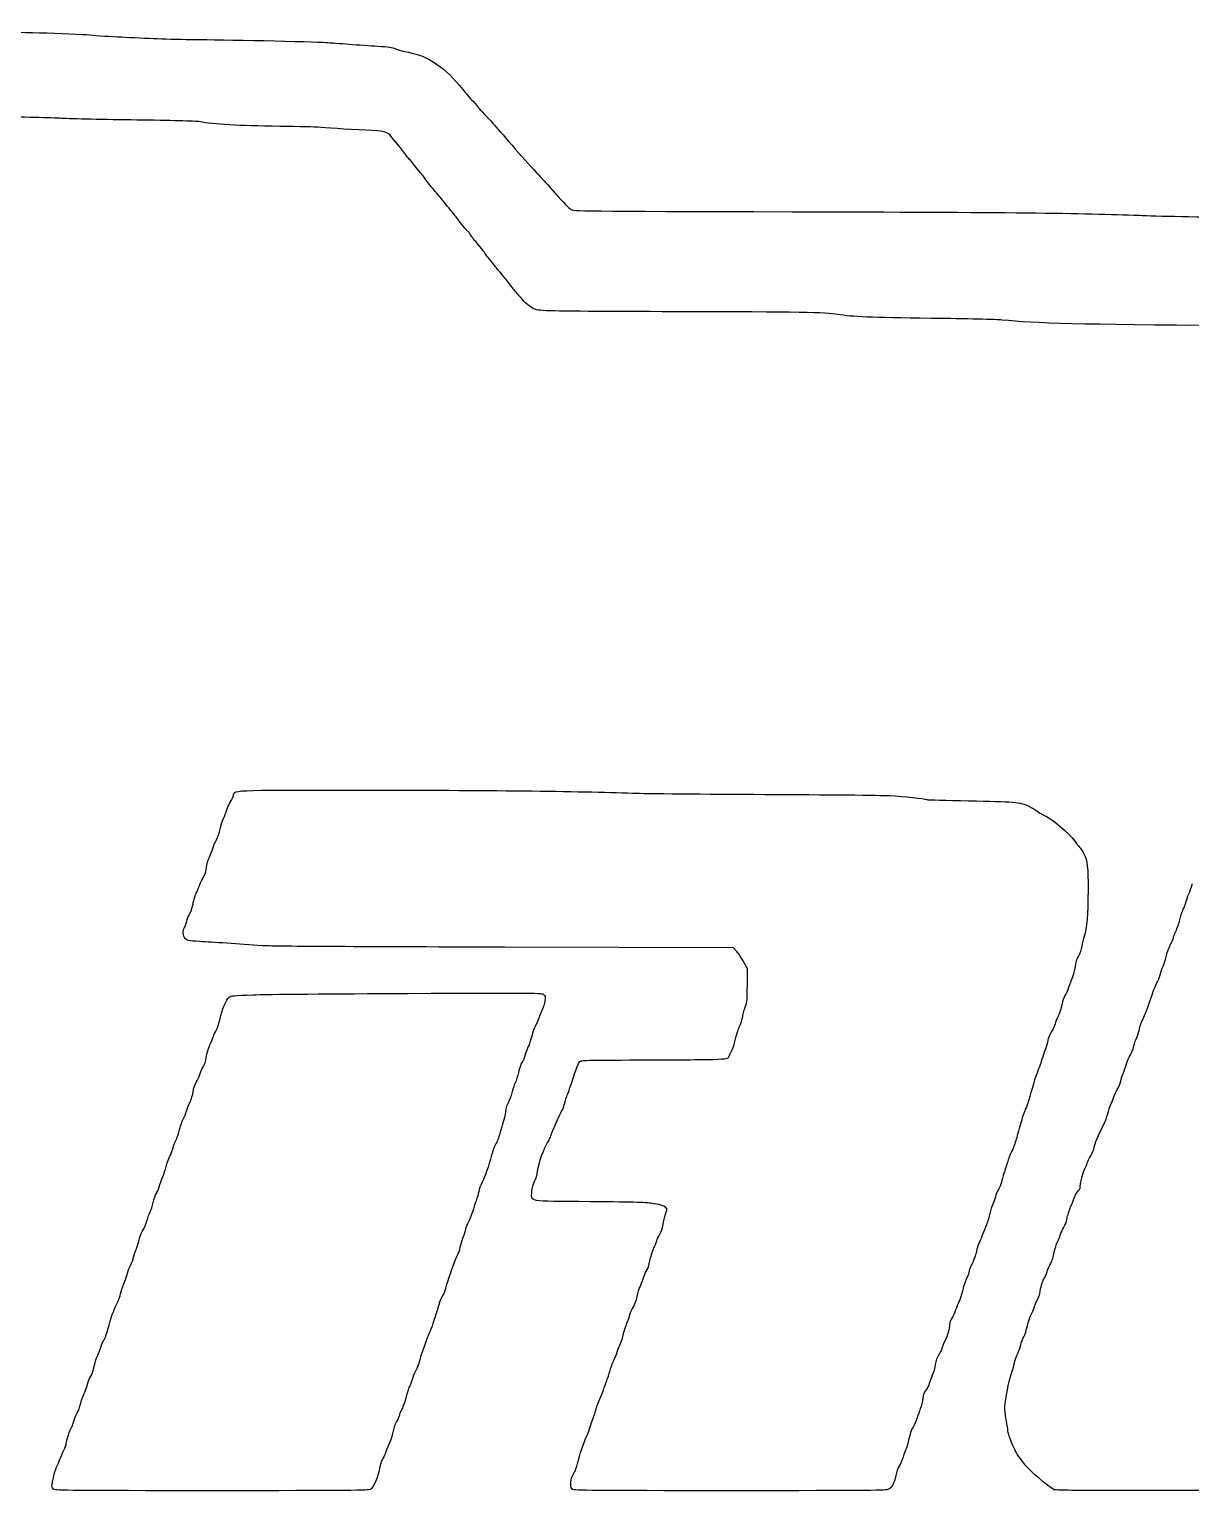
# Model space of a CAD drawing. Extents: x -70 to 70, y -14 to 14.
# Drawn here: x 5.15 to 25.38, y -13.83 to 11.62 of the extents above; entities that cross this region are included whole.
import ezdxf

# ---------------------------------------------------------------- set-up
doc = ezdxf.new("R2010")
doc.units = 0
doc.layers.add('Camada_1', color=7, linetype='CONTINUOUS')

msp = doc.modelspace()

# ---------------------------------------------------------------- linework, layer by layer
at = {"layer": 'Camada_1', "color": 7}
for points in [[(17.471375, -4.443581), (17.413057, -4.377152), (13.422404, -4.367626)], [(17.653243, -5.026683), (17.654219, -4.746204), (17.591956, -4.628107)], [(16.22806, -9.015039), (16.258358, -8.929066), (16.224861, -8.89557)]]:
    msp.add_lwpolyline(points, dxfattribs=at)
for points in [[(5.57475, -13.809273)], [(14.609138, -13.809273)], [(22.990546, -13.814104)]]:
    msp.add_lwpolyline(points, close=True, dxfattribs=at)
for points in [[(3.80741, 11.618904), (4.163537, 11.594056), (4.670153, 11.573631), (5.32762, 11.557615)], [(5.32762, 11.557615), (5.676588, 11.549114), (6.068521, 11.532328), (6.198582, 11.520312)], [(6.198582, 11.520312), (6.328643, 11.508297), (6.57788, 11.492068), (6.752441, 11.484248)], [(6.752441, 11.484248), (6.927002, 11.476428), (7.209327, 11.463399), (7.379829, 11.455296)], [(7.379829, 11.455296), (7.55033, 11.447192), (7.849263, 11.440523), (8.044122, 11.440476)], [(8.044122, 11.440476), (8.423033, 11.440365), (10.096444, 11.402498), (10.317479, 11.389005)], [(10.317479, 11.389005), (10.390552, 11.384547), (10.56991, 11.371037), (10.716055, 11.358988)], [(10.716055, 11.358988), (10.862199, 11.346939), (11.088059, 11.331217), (11.217965, 11.32405)], [(11.217965, 11.32405), (11.410056, 11.313452), (11.467292, 11.305035), (11.524496, 11.278967)], [(11.524496, 11.278967), (11.563183, 11.261338), (11.666148, 11.233484), (11.753308, 11.217068)], [(11.753308, 11.217068), (12.105615, 11.150715), (12.389534, 10.955721), (12.696289, 10.569435)], [(12.696289, 10.569435), (12.744646, 10.508542), (12.825399, 10.41598), (12.87574, 10.363742)], [(12.87574, 10.363742), (12.926081, 10.311504), (12.967269, 10.262996), (12.967269, 10.255946)], [(12.967269, 10.255946), (12.967269, 10.248897), (13.01543, 10.195292), (13.074294, 10.136825)], [(5.711716, 10.065964), (5.541214, 10.07504), (5.013101, 10.089667), (4.538132, 10.098468)], [(7.018159, 10.037174), (6.470117, 10.043933), (5.882218, 10.056888), (5.711716, 10.065964)], [(8.10317, 10.009395), (8.052683, 10.018225), (7.586126, 10.030169), (7.018159, 10.037174)], [(9.512947, 9.927077), (8.76443, 9.936829), (8.394632, 9.958422), (8.10317, 10.009395)], [(10.17724, 9.91196), (10.140703, 9.915994), (9.841772, 9.922794), (9.512947, 9.927077)], [(13.074294, 10.136825), (13.133158, 10.078358), (13.241106, 9.960398), (13.314178, 9.874692)], [(11.004566, 9.861442), (10.682322, 9.876136), (10.278395, 9.9008), (10.17724, 9.91196)], [(11.449928, 9.752153), (11.395742, 9.829835), (11.326816, 9.846749), (11.004566, 9.861442)], [(11.565542, 9.609902), (11.519718, 9.662676), (11.46769, 9.726689), (11.449928, 9.752153)], [(13.314178, 9.874692), (13.508488, 9.646785), (13.968156, 9.130166), (14.07567, 9.018853)], [(11.694193, 9.44667), (11.66926, 9.483673), (11.611368, 9.557127), (11.565542, 9.609902)], [(11.764871, 9.358357), (11.750932, 9.369926), (11.719127, 9.409667), (11.694193, 9.44667)], [(11.86727, 9.233728), (11.824891, 9.290705), (11.778811, 9.346787), (11.764871, 9.358357)], [(11.97754, 9.100645), (11.95927, 9.116864), (11.909647, 9.176752), (11.86727, 9.233728)], [(12.031177, 9.031668), (12.019946, 9.053386), (11.995809, 9.084426), (11.97754, 9.100645)], [(12.218574, 8.795902), (12.114592, 8.913583), (12.050627, 8.994058), (12.031177, 9.031668)], [(14.07567, 9.018853), (14.104772, 8.988723), (14.218849, 8.861934), (14.329174, 8.737099)], [(12.325119, 8.665986), (12.292643, 8.707875), (12.244697, 8.766337), (12.218574, 8.795902)], [(12.47274, 8.485933), (12.424025, 8.543073), (12.357596, 8.624097), (12.325119, 8.665986)], [(14.329174, 8.737099), (14.4395, 8.612265), (14.551869, 8.496842), (14.578883, 8.480604)], [(12.605599, 8.318505), (12.581241, 8.353451), (12.521455, 8.428794), (12.47274, 8.485933)], [(14.578883, 8.480604), (14.627551, 8.451351), (14.662902, 8.450991), (18.429232, 8.441462)], [(18.429232, 8.441462), (22.21429, 8.431885), (23.519352, 8.418179), (24.474296, 8.377975)], [(12.785287, 8.100389), (12.763085, 8.114711), (12.662775, 8.236471), (12.605599, 8.318505)], [(24.474296, 8.377975), (24.750347, 8.366353), (25.564106, 8.349783), (26.282649, 8.341151)], [(12.835884, 8.03396), (12.817573, 8.064357), (12.794804, 8.09425), (12.785287, 8.100389)], [(12.960231, 7.87536), (12.91015, 7.932193), (12.854194, 8.003564), (12.835884, 8.03396)], [(13.068428, 7.73959), (13.058999, 7.757429), (13.01031, 7.818525), (12.960231, 7.87536)], [(13.140826, 7.64131), (13.110435, 7.677525), (13.077855, 7.721751), (13.068428, 7.73959)], [(13.255129, 7.499404), (13.222653, 7.541238), (13.171216, 7.605095), (13.140826, 7.64131)], [(13.41094, 7.309824), (13.357722, 7.37226), (13.287606, 7.457571), (13.255129, 7.499404)], [(13.55358, 7.129875), (13.528347, 7.166411), (13.46416, 7.247388), (13.41094, 7.309824)], [(13.675727, 6.982254), (13.633778, 7.02691), (13.578813, 7.093339), (13.55358, 7.129875)], [(13.778926, 6.864158), (13.764115, 6.884456), (13.717676, 6.937599), (13.675727, 6.982254)], [(13.887207, 6.778241), (13.842462, 6.805198), (13.793735, 6.84386), (13.778926, 6.864158)], [(14.151256, 6.716282), (13.981848, 6.728287), (13.962643, 6.732794), (13.887207, 6.778241)], [(16.377902, 6.699625), (15.253729, 6.701667), (14.251738, 6.709161), (14.151256, 6.716282)], [(19.226384, 6.652259), (19.011527, 6.688691), (18.596059, 6.6956), (16.377902, 6.699625)], [(20.857592, 6.583487), (19.778095, 6.595654), (19.488106, 6.60788), (19.226384, 6.652259)], [(22.090224, 6.555132), (22.004973, 6.564047), (21.450288, 6.576807), (20.857592, 6.583487)], [(26.00217, 6.457181), (23.455956, 6.475681), (22.659208, 6.49563), (22.090224, 6.555132)], [(8.697398, -1.745082), (8.739897, -1.620585), (8.521904, -1.631379), (10.988511, -1.631649)], [(8.636735, -1.865936), (8.658184, -1.834375), (8.685481, -1.779992), (8.697398, -1.745082)], [(10.988511, -1.631649), (13.055393, -1.631872), (14.730105, -1.650685), (15.65396, -1.684048)], [(15.65396, -1.684048), (15.877237, -1.692112), (16.916855, -1.701963), (17.964223, -1.705939)], [(17.964223, -1.705939), (19.011591, -1.709917), (19.985989, -1.719556), (20.129553, -1.727362)], [(20.129553, -1.727362), (20.384474, -1.741225), (20.732164, -1.778477), (20.776396, -1.796667)], [(8.529744, -2.125161), (8.550602, -2.080932), (8.574434, -2.017425), (8.582705, -1.984033)], [(8.582705, -1.984033), (8.590975, -1.95064), (8.615289, -1.897496), (8.636735, -1.865936)], [(20.776396, -1.796667), (20.788574, -1.801677), (21.117399, -1.810921), (21.507117, -1.817213)], [(21.507117, -1.817213), (22.27916, -1.829676), (22.407449, -1.84134), (22.558484, -1.912789)], [(22.558484, -1.912789), (22.605101, -1.934843), (22.666615, -1.971594), (22.695186, -1.994459)], [(22.695186, -1.994459), (22.723755, -2.017324), (22.773331, -2.046923), (22.805352, -2.060236)], [(8.471259, -2.313049), (8.482569, -2.253939), (8.508887, -2.16939), (8.529744, -2.125161)], [(22.805352, -2.060236), (22.942269, -2.117157), (23.270542, -2.390702), (23.354963, -2.518222)], [(8.342063, -2.651356), (8.354094, -2.610009), (8.383459, -2.541157), (8.407317, -2.498352)], [(8.407317, -2.498352), (8.431176, -2.455546), (8.459949, -2.37216), (8.471259, -2.313049)], [(23.354963, -2.518222), (23.376067, -2.550099), (23.411651, -2.596109), (23.434039, -2.620467)], [(8.228582, -3.0136), (8.245374, -2.896914), (8.258079, -2.850433), (8.291272, -2.784215)], [(8.291272, -2.784215), (8.307175, -2.752489), (8.330032, -2.692703), (8.342063, -2.651356)], [(23.434039, -2.620467), (23.456427, -2.644824), (23.491534, -2.698386), (23.512055, -2.739493)], [(23.512055, -2.739493), (23.576124, -2.867845), (23.588201, -2.971232), (23.586092, -3.373332)], [(8.178919, -3.153839), (8.200435, -3.121245), (8.221754, -3.061046), (8.228582, -3.0136)], [(8.059104, -3.417085), (8.078772, -3.376197), (8.105296, -3.313089), (8.118043, -3.276845)], [(8.118043, -3.276845), (8.130789, -3.240603), (8.158183, -3.18525), (8.178919, -3.153839)], [(25.346456, -3.428834), (25.358242, -3.410644), (25.384296, -3.33425), (25.404354, -3.25907)], [(7.999063, -3.616906), (8.012417, -3.547893), (8.039435, -3.457975), (8.059104, -3.417085)], [(23.586092, -3.373332), (23.583921, -3.787728), (23.562286, -4.057445), (23.521566, -4.177864)], [(25.247013, -3.699055), (25.270364, -3.649814), (25.297468, -3.576311), (25.307248, -3.535715)], [(25.307248, -3.535715), (25.317027, -3.49512), (25.33467, -3.447022), (25.346456, -3.428834)], [(7.889046, -3.919528), (7.898027, -3.878933), (7.920993, -3.822468), (7.94008, -3.79405)], [(7.94008, -3.79405), (7.960341, -3.763887), (7.98489, -3.690159), (7.999063, -3.616906)], [(25.182782, -3.893027), (25.194759, -3.835583), (25.223664, -3.748295), (25.247013, -3.699055)], [(7.864847, -4.216651), (7.824347, -4.169567), (7.817846, -4.077466), (7.851392, -4.026034)], [(7.851392, -4.026034), (7.863121, -4.008052), (7.880065, -3.960123), (7.889046, -3.919528)], [(25.116589, -4.091358), (25.141018, -4.039719), (25.170805, -3.950469), (25.182782, -3.893027)], [(8.119492, -4.269168), (7.904809, -4.257369), (7.898807, -4.256133), (7.864847, -4.216651)], [(9.21032, -4.341975), (8.786672, -4.311123), (8.33799, -4.281177), (8.119492, -4.269168)], [(23.521566, -4.177864), (23.506465, -4.222519), (23.486595, -4.302234), (23.477408, -4.355009)], [(25.019258, -4.327917), (25.048348, -4.270152), (25.072155, -4.214419), (25.072161, -4.204068)], [(25.072161, -4.204068), (25.072167, -4.193715), (25.092161, -4.142996), (25.116589, -4.091358)], [(13.422404, -4.367626), (10.775438, -4.361308), (9.357193, -4.352671), (9.21032, -4.341975)], [(17.591956, -4.628107), (17.557711, -4.563154), (17.503449, -4.480117), (17.471375, -4.443581)], [(23.4179, -4.526069), (23.390458, -4.574214), (23.369733, -4.63896), (23.360164, -4.706428)], [(23.477408, -4.355009), (23.468224, -4.407783), (23.441444, -4.48476), (23.4179, -4.526069)], [(24.892304, -4.69983), (24.909433, -4.666255), (24.933104, -4.592469), (24.944907, -4.535864)], [(24.944907, -4.535864), (24.95671, -4.479259), (24.990168, -4.385683), (25.019258, -4.327917)], [(23.360164, -4.706428), (23.351953, -4.764316), (23.331413, -4.84677), (23.314518, -4.889657)], [(24.841328, -4.845891), (24.852236, -4.799132), (24.875176, -4.733405), (24.892304, -4.69983)], [(17.620179, -5.394792), (17.64876, -5.316754), (17.652378, -5.276461), (17.653243, -5.026683)], [(23.248733, -5.067616), (23.229446, -5.122606), (23.199764, -5.187121), (23.182772, -5.210982)], [(23.314518, -4.889657), (23.297623, -4.932545), (23.268019, -5.012626), (23.248733, -5.067616)], [(24.673997, -5.277639), (24.716271, -5.147732), (24.766753, -5.016574), (24.786177, -4.986176)], [(24.786177, -4.986176), (24.805602, -4.955778), (24.83042, -4.89265), (24.841328, -4.845891)], [(8.469491, -5.616319), (8.498109, -5.466409), (8.578547, -5.274697), (8.628418, -5.237545)], [(8.628418, -5.237545), (8.662383, -5.212243), (8.707352, -5.207674), (9.041756, -5.195559)], [(9.041756, -5.195559), (9.248131, -5.188081), (10.464889, -5.177536), (11.745665, -5.172124)], [(11.745665, -5.172124), (14.023063, -5.162503), (14.075034, -5.162907), (14.105546, -5.190438)], [(14.128498, -5.298914), (14.123951, -5.343202), (14.100525, -5.419365), (14.076286, -5.468678)], [(14.105546, -5.190438), (14.132409, -5.214676), (14.135598, -5.229755), (14.128498, -5.298914)], [(23.182772, -5.210982), (23.165783, -5.234842), (23.14214, -5.306102), (23.130233, -5.369337)], [(24.546466, -5.61247), (24.574334, -5.558218), (24.631723, -5.407545), (24.673997, -5.277639)], [(14.076286, -5.468678), (14.052107, -5.51787), (14.024449, -5.584689), (14.014824, -5.617165)], [(17.513042, -5.759542), (17.537372, -5.705593), (17.564211, -5.62117), (17.572684, -5.571937)], [(17.572684, -5.571937), (17.581154, -5.522704), (17.602528, -5.442989), (17.620179, -5.394792)], [(23.065385, -5.567536), (23.041627, -5.613313), (23.017762, -5.674353), (23.012353, -5.703179)], [(23.130233, -5.369337), (23.118326, -5.43257), (23.089144, -5.521761), (23.065385, -5.567536)], [(8.354068, -5.919787), (8.359788, -5.89949), (8.383062, -5.849286), (8.405788, -5.808226)], [(8.405788, -5.808226), (8.428515, -5.767166), (8.457181, -5.680807), (8.469491, -5.616319)], [(13.963096, -5.736121), (13.94427, -5.769068), (13.914696, -5.851529), (13.897376, -5.919367)], [(14.014824, -5.617165), (14.005201, -5.649642), (13.981923, -5.703172), (13.963096, -5.736121)], [(17.448762, -5.962805), (17.459783, -5.904962), (17.488709, -5.813493), (17.513042, -5.759542)], [(22.952426, -5.833348), (22.924874, -5.876114), (22.898537, -5.934647), (22.893901, -5.963422)], [(23.012353, -5.703179), (23.006947, -5.732007), (22.979979, -5.790583), (22.952426, -5.833348)], [(24.435896, -5.937459), (24.451472, -5.906926), (24.471323, -5.843508), (24.480007, -5.796528)], [(24.480007, -5.796528), (24.488692, -5.749546), (24.518598, -5.666721), (24.546466, -5.61247)], [(8.229706, -6.285826), (8.238678, -6.22659), (8.267989, -6.128301), (8.294843, -6.067408)], [(8.294843, -6.067408), (8.321696, -6.006515), (8.348349, -5.940085), (8.354068, -5.919787)], [(13.838646, -6.096097), (13.823664, -6.125461), (13.799918, -6.189009), (13.785876, -6.237313)], [(13.897376, -5.919367), (13.880055, -5.987203), (13.853627, -6.066732), (13.838646, -6.096097)], [(17.388083, -6.152575), (17.410435, -6.106046), (17.437741, -6.020649), (17.448762, -5.962805)], [(22.862802, -6.08217), (22.833158, -6.169037), (22.786145, -6.310639), (22.762331, -6.384793)], [(22.893901, -5.963422), (22.889265, -5.992198), (22.875271, -6.045634), (22.862802, -6.08217)], [(24.319229, -6.250794), (24.342635, -6.217657), (24.372043, -6.14619), (24.384661, -6.091787)], [(24.384661, -6.091787), (24.397264, -6.037438), (24.420321, -5.96799), (24.435896, -5.937459)], [(8.176883, -6.448703), (8.200008, -6.413758), (8.219376, -6.354039), (8.229706, -6.285826)], [(13.785876, -6.237313), (13.771835, -6.285617), (13.744839, -6.348567), (13.725889, -6.377205)], [(14.588642, -6.739082), (14.674466, -6.47915), (14.710105, -6.386096), (14.733917, -6.359785)], [(14.733917, -6.359785), (14.756705, -6.334604), (14.814607, -6.333025), (15.778029, -6.331327)], [(15.778029, -6.331327), (16.339019, -6.33034), (16.914031, -6.325356), (17.05583, -6.320255)], [(17.05583, -6.320255), (17.312582, -6.311021), (17.313717, -6.31083), (17.330544, -6.274077)], [(17.330544, -6.274077), (17.339838, -6.253779), (17.365731, -6.199104), (17.388083, -6.152575)], [(24.253912, -6.400921), (24.266455, -6.351455), (24.295848, -6.283898), (24.319229, -6.250794)], [(8.056742, -6.71751), (8.076882, -6.687075), (8.103938, -6.626558), (8.116867, -6.583026)], [(8.116867, -6.583026), (8.129794, -6.539494), (8.156801, -6.47905), (8.176883, -6.448703)], [(13.667131, -6.547271), (13.653764, -6.612171), (13.627934, -6.695165), (13.60973, -6.731701)], [(13.725889, -6.377205), (13.706938, -6.405842), (13.680496, -6.482371), (13.667131, -6.547271)], [(22.713189, -6.517651), (22.678115, -6.60343), (22.589302, -6.888334), (22.554703, -7.026056)], [(22.762331, -6.384793), (22.751902, -6.417269), (22.729787, -6.477055), (22.713189, -6.517651)], [(24.156337, -6.698378), (24.165148, -6.657289), (24.185576, -6.59379), (24.201733, -6.557266)], [(24.201733, -6.557266), (24.217889, -6.520743), (24.24137, -6.450387), (24.253912, -6.400921)], [(7.99924, -6.89247), (8.012269, -6.817831), (8.033894, -6.752037), (8.056742, -6.71751)], [(13.60973, -6.731701), (13.591526, -6.768237), (13.565969, -6.846086), (13.552937, -6.904698)], [(14.509761, -6.967894), (14.529019, -6.915119), (14.564515, -6.812154), (14.588642, -6.739082)], [(24.028012, -6.989672), (24.040107, -6.948874), (24.070322, -6.883451), (24.095159, -6.844289)], [(24.095159, -6.844289), (24.119995, -6.805125), (24.147525, -6.739465), (24.156337, -6.698378)], [(7.881604, -7.233611), (7.887139, -7.205194), (7.911172, -7.143727), (7.935011, -7.097019)], [(7.935011, -7.097019), (7.959196, -7.049633), (7.987587, -6.959217), (7.99924, -6.89247)], [(13.49136, -7.068506), (13.464679, -7.108824), (13.449662, -7.158057), (13.440562, -7.235037)], [(13.552937, -6.904698), (13.539903, -6.96331), (13.512195, -7.037023), (13.49136, -7.068506)], [(14.45758, -7.130141), (14.467021, -7.09368), (14.490503, -7.020668), (14.509761, -6.967894)], [(22.554703, -7.026056), (22.541566, -7.078343), (22.516791, -7.148094), (22.499646, -7.181058)], [(23.928879, -7.269417), (23.941549, -7.214787), (23.964089, -7.146185), (23.97897, -7.116969)], [(23.97897, -7.116969), (23.99385, -7.087753), (24.015919, -7.030468), (24.028012, -6.989672)], [(7.771381, -7.521874), (7.781199, -7.473381), (7.807752, -7.400308), (7.830387, -7.359491)], [(7.830387, -7.359491), (7.853021, -7.318675), (7.876068, -7.262028), (7.881604, -7.233611)], [(13.440562, -7.235037), (13.433459, -7.295146), (13.416624, -7.374219), (13.403152, -7.410756)], [(14.230291, -7.654329), (14.244875, -7.591906), (14.38076, -7.280209), (14.413326, -7.234473)], [(14.413326, -7.234473), (14.428223, -7.213552), (14.448136, -7.166603), (14.45758, -7.130141)], [(22.499646, -7.181058), (22.482502, -7.214022), (22.446916, -7.317386), (22.420569, -7.410756)], [(23.862148, -7.452489), (23.886181, -7.40643), (23.91621, -7.324047), (23.928879, -7.269417)], [(7.704673, -7.720759), (7.731544, -7.659865), (7.761562, -7.570367), (7.771381, -7.521874)], [(13.343178, -7.608628), (13.323665, -7.680922), (13.291225, -7.764964), (13.271091, -7.795389)], [(13.403152, -7.410756), (13.389682, -7.447292), (13.362694, -7.536335), (13.343178, -7.608628)], [(22.420569, -7.410756), (22.39422, -7.504126), (22.3562, -7.638283), (22.33608, -7.708881)], [(23.692436, -7.854978), (23.700999, -7.790702), (23.76552, -7.637683), (23.862148, -7.452489)], [(7.594118, -8.008619), (7.61662, -7.968024), (7.639707, -7.911559), (7.645424, -7.883141)], [(7.645424, -7.883141), (7.65114, -7.854725), (7.677802, -7.781652), (7.704673, -7.720759)], [(13.271091, -7.795389), (13.250957, -7.825813), (13.21845, -7.912807), (13.198853, -7.988711)], [(14.000086, -8.271182), (14.022111, -8.116794), (14.105353, -7.878055), (14.175411, -7.76835)], [(14.175411, -7.76835), (14.199903, -7.729996), (14.224599, -7.678687), (14.230291, -7.654329)], [(22.33608, -7.708881), (22.315959, -7.779481), (22.282684, -7.869161), (22.262135, -7.908169)], [(23.633009, -8.00099), (23.662604, -7.955052), (23.687133, -7.894787), (23.692436, -7.854978)], [(7.529747, -8.189072), (7.54265, -8.130418), (7.571618, -8.049215), (7.594118, -8.008619)], [(13.198853, -7.988711), (13.147794, -8.186468), (13.091252, -8.348502), (13.03479, -8.458862)], [(22.187807, -8.097191), (22.167476, -8.162145), (22.137937, -8.255145), (22.122167, -8.30386)], [(22.262135, -7.908169), (22.241586, -7.94718), (22.208139, -8.032238), (22.187807, -8.097191)], [(23.521465, -8.253155), (23.544175, -8.207971), (23.567223, -8.150351), (23.572684, -8.125108)], [(23.572684, -8.125108), (23.578146, -8.099866), (23.60529, -8.044012), (23.633009, -8.00099)], [(7.424253, -8.502571), (7.437593, -8.451088), (7.461509, -8.383484), (7.477398, -8.352339)], [(7.477398, -8.352339), (7.493286, -8.321195), (7.516844, -8.247725), (7.529747, -8.189072)], [(13.946607, -8.448326), (13.968161, -8.405995), (13.992227, -8.326279), (14.000086, -8.271182)], [(22.122167, -8.30386), (22.106397, -8.352575), (22.086093, -8.424161), (22.077048, -8.462939)], [(23.448322, -8.568617), (23.448322, -8.494382), (23.489513, -8.316733), (23.521465, -8.253155)], [(7.304395, -8.812353), (7.31786, -8.751019), (7.34488, -8.677289), (7.364438, -8.648507)], [(7.364438, -8.648507), (7.383995, -8.619724), (7.410913, -8.554054), (7.424253, -8.502571)], [(12.97475, -8.621245), (12.968727, -8.657781), (12.947896, -8.73018), (12.928459, -8.782132)], [(13.03479, -8.458862), (13.00779, -8.511636), (12.980773, -8.584709), (12.97475, -8.621245)], [(14.913689, -8.799368), (13.796716, -8.789584), (13.889186, -8.805169), (13.900687, -8.628626)], [(13.900687, -8.628626), (13.905418, -8.555995), (13.919063, -8.502423), (13.946607, -8.448326)], [(22.02446, -8.588417), (22.004581, -8.618651), (21.981197, -8.675511), (21.972493, -8.714775)], [(22.077048, -8.462939), (22.068002, -8.501719), (22.044337, -8.558184), (22.02446, -8.588417)], [(23.344052, -8.73666), (23.353579, -8.706767), (23.380938, -8.657692), (23.404848, -8.627605)], [(23.404848, -8.627605), (23.42876, -8.597517), (23.448322, -8.570972), (23.448322, -8.568617)], [(7.254023, -8.975534), (7.268262, -8.947117), (7.290929, -8.873686), (7.304395, -8.812353)], [(12.928459, -8.782132), (12.909022, -8.834083), (12.882921, -8.915943), (12.870457, -8.964042)], [(16.029683, -8.8349), (15.888652, -8.811197), (15.746122, -8.806659), (14.913689, -8.799368)], [(16.224861, -8.89557), (16.198919, -8.869627), (16.154905, -8.855945), (16.029683, -8.8349)], [(21.92803, -8.842296), (21.91228, -8.87317), (21.889642, -8.945194), (21.877725, -9.002349)], [(21.972493, -8.714775), (21.963789, -8.754038), (21.943781, -8.811423), (21.92803, -8.842296)], [(23.220535, -9.093376), (23.231165, -9.037591), (23.259408, -8.946736), (23.283296, -8.891479)], [(23.283296, -8.891479), (23.307185, -8.83622), (23.334526, -8.766552), (23.344052, -8.73666)], [(7.129164, -9.288513), (7.149679, -9.258459), (7.180339, -9.18737), (7.197298, -9.130536)], [(7.197298, -9.130536), (7.214258, -9.073702), (7.239783, -9.003951), (7.254023, -8.975534)], [(12.796813, -9.147599), (12.76877, -9.200456), (12.745827, -9.255327), (12.745827, -9.269534)], [(12.870457, -8.964042), (12.857994, -9.012141), (12.824853, -9.094741), (12.796813, -9.147599)], [(16.184779, -9.199221), (16.191921, -9.145206), (16.211397, -9.062323), (16.22806, -9.015039)], [(21.877725, -9.002349), (21.865808, -9.059505), (21.838304, -9.148267), (21.816607, -9.199594)], [(23.170673, -9.233627), (23.187468, -9.212276), (23.209906, -9.149164), (23.220535, -9.093376)], [(7.069616, -9.439088), (7.081853, -9.386325), (7.108649, -9.318567), (7.129164, -9.288513)], [(12.745827, -9.269534), (12.745827, -9.283741), (12.722722, -9.361244), (12.69448, -9.441763)], [(16.074161, -9.482726), (16.079406, -9.457216), (16.103521, -9.405086), (16.127748, -9.366885)], [(16.127748, -9.366885), (16.158031, -9.319133), (16.175853, -9.266741), (16.184779, -9.199221)], [(21.750754, -9.367891), (21.736231, -9.409124), (21.710591, -9.46983), (21.693773, -9.502792)], [(21.816607, -9.199594), (21.794912, -9.250922), (21.765277, -9.326656), (21.750754, -9.367891)], [(23.054162, -9.497231), (23.073845, -9.457931), (23.101242, -9.391279), (23.115043, -9.349113)], [(23.115043, -9.349113), (23.128844, -9.306947), (23.153878, -9.254978), (23.170673, -9.233627)], [(6.959099, -9.782942), (6.959099, -9.767827), (6.97896, -9.70586), (7.003233, -9.64524)], [(7.003233, -9.64524), (7.027508, -9.584618), (7.05738, -9.491849), (7.069616, -9.439088)], [(12.642813, -9.6181), (12.642646, -9.634567), (12.618583, -9.697675), (12.589358, -9.75834)], [(12.69448, -9.441763), (12.666239, -9.522281), (12.642989, -9.601633), (12.642813, -9.6181)], [(15.957054, -9.829011), (15.968546, -9.763648), (15.997451, -9.669432), (16.021285, -9.619641)], [(16.021285, -9.619641), (16.04512, -9.56985), (16.068915, -9.508238), (16.074161, -9.482726)], [(21.640956, -9.669403), (21.628723, -9.728077), (21.595265, -9.823539), (21.566606, -9.881541)], [(21.693773, -9.502792), (21.676958, -9.535753), (21.653191, -9.610728), (21.640956, -9.669403)], [(22.9981, -9.683996), (23.009251, -9.620575), (23.034478, -9.536531), (23.054162, -9.497231)], [(6.850035, -10.071699), (6.855748, -10.041244), (6.882624, -9.97), (6.909761, -9.913375)], [(6.909761, -9.913375), (6.936897, -9.856753), (6.959099, -9.798057), (6.959099, -9.782942)], [(12.589358, -9.75834), (12.536318, -9.868444), (12.418434, -10.206305), (12.398931, -10.30412)], [(15.898545, -10.004693), (15.922288, -9.968814), (15.943866, -9.904026), (15.957054, -9.829011)], [(21.566606, -9.881541), (21.537947, -9.939541), (21.514498, -10.000759), (21.514498, -10.017579)], [(22.87224, -10.023506), (22.881838, -9.987045), (22.909521, -9.921685), (22.933759, -9.87826)], [(22.933759, -9.87826), (22.960296, -9.830718), (22.985892, -9.753436), (22.9981, -9.683996)], [(6.796554, -10.228337), (6.820254, -10.17264), (6.844321, -10.102152), (6.850035, -10.071699)], [(15.784226, -10.279576), (15.800095, -10.248419), (15.823845, -10.186615), (15.837004, -10.142232)], [(15.837004, -10.142232), (15.850163, -10.097848), (15.877855, -10.035957), (15.898545, -10.004693)], [(21.476666, -10.120782), (21.455858, -10.160724), (21.422717, -10.258294), (21.403018, -10.337604)], [(21.514498, -10.017579), (21.514498, -10.034399), (21.497474, -10.08084), (21.476666, -10.120782)], [(22.753934, -10.359367), (22.77205, -10.245967), (22.794447, -10.176631), (22.829047, -10.12684)], [(22.829047, -10.12684), (22.843205, -10.106469), (22.86264, -10.059968), (22.87224, -10.023506)], [(6.672298, -10.577218), (6.700379, -10.520384), (6.730129, -10.44142), (6.738408, -10.401744)], [(6.738408, -10.401744), (6.746686, -10.362066), (6.772852, -10.284035), (6.796554, -10.228337)], [(12.398931, -10.30412), (12.393264, -10.332537), (12.366032, -10.396724), (12.338415, -10.446758)], [(15.733887, -10.448515), (15.745704, -10.386755), (15.768356, -10.310732), (15.784226, -10.279576)], [(21.403018, -10.337604), (21.38332, -10.416914), (21.353583, -10.508502), (21.336936, -10.541132)], [(22.695013, -10.531447), (22.719877, -10.487392), (22.745381, -10.412904), (22.753934, -10.359367)], [(6.517064, -11.021483), (6.573223, -10.81144), (6.613439, -10.696344), (6.672298, -10.577218)], [(12.287892, -10.564854), (12.287724, -10.579773), (12.270684, -10.63848), (12.250031, -10.695314)], [(12.338415, -10.446758), (12.310798, -10.496792), (12.288063, -10.549936), (12.287892, -10.564854)], [(15.609444, -10.761743), (15.619057, -10.725208), (15.646154, -10.665049), (15.669662, -10.62806)], [(15.669662, -10.62806), (15.696081, -10.586487), (15.720605, -10.517926), (15.733887, -10.448515)], [(21.280148, -10.684792), (21.265563, -10.731176), (21.235931, -10.794962), (21.2143, -10.826542)], [(21.336936, -10.541132), (21.320289, -10.573762), (21.294735, -10.638409), (21.280148, -10.684792)], [(22.605563, -10.741794), (22.630647, -10.694283), (22.651171, -10.644999), (22.651171, -10.632271)], [(22.651171, -10.632271), (22.651171, -10.619543), (22.670899, -10.574174), (22.695013, -10.531447)], [(12.178613, -10.917947), (12.159984, -10.983561), (12.128025, -11.066598), (12.107591, -11.102473)], [(12.250031, -10.695314), (12.229379, -10.752148), (12.197241, -10.852332), (12.178613, -10.917947)], [(15.490586, -11.124061), (15.506934, -11.05523), (15.536433, -10.960497), (15.556139, -10.913543)], [(15.556139, -10.913543), (15.575844, -10.86659), (15.599831, -10.79828), (15.609444, -10.761743)], [(21.174796, -10.937257), (21.174572, -11.011118), (21.142573, -11.120707), (21.088164, -11.23413)], [(21.2143, -10.826542), (21.189733, -10.862407), (21.174905, -10.903966), (21.174796, -10.937257)], [(22.53118, -10.959381), (22.547007, -10.887216), (22.580478, -10.789303), (22.605563, -10.741794)], [(6.446709, -11.21339), (6.463489, -11.189805), (6.495148, -11.103447), (6.517064, -11.021483)], [(12.107591, -11.102473), (12.087157, -11.138348), (12.06265, -11.200147), (12.053131, -11.239804)], [(15.43312, -11.297026), (15.44838, -11.270726), (15.47424, -11.192891), (15.490586, -11.124061)], [(22.41461, -11.293179), (22.424752, -11.248524), (22.448653, -11.184672), (22.467727, -11.151287)], [(22.467727, -11.151287), (22.486801, -11.117902), (22.515354, -11.031544), (22.53118, -10.959381)], [(6.339659, -11.469212), (6.35722, -11.434789), (6.381626, -11.372795), (6.393895, -11.331448)], [(6.393895, -11.331448), (6.406162, -11.290101), (6.429929, -11.236976), (6.446709, -11.21339)], [(12.007018, -11.36837), (11.991176, -11.399425), (11.964631, -11.483229), (11.948029, -11.554602)], [(12.053131, -11.239804), (12.043612, -11.279461), (12.022861, -11.337317), (12.007018, -11.36837)], [(15.329861, -11.558895), (15.352702, -11.51424), (15.379038, -11.44781), (15.388384, -11.411274)], [(15.388384, -11.411274), (15.39773, -11.374738), (15.417861, -11.323326), (15.43312, -11.297026)], [(20.991514, -11.453336), (20.95668, -11.510764), (20.936315, -11.567635), (20.926144, -11.635883)], [(21.042125, -11.350001), (21.042118, -11.360956), (21.019343, -11.407457), (20.991514, -11.453336)], [(21.088164, -11.23413), (21.062849, -11.286904), (21.042131, -11.339046), (21.042125, -11.350001)], [(22.299699, -11.626143), (22.315716, -11.561639), (22.343974, -11.478602), (22.362497, -11.441617)], [(22.362497, -11.441617), (22.381019, -11.404631), (22.40447, -11.337834), (22.41461, -11.293179)], [(6.214307, -11.851204), (6.233902, -11.821176), (6.262938, -11.737026), (6.278831, -11.664203)], [(6.278831, -11.664203), (6.294725, -11.591382), (6.322097, -11.503636), (6.339659, -11.469212)], [(11.948029, -11.554602), (11.931416, -11.626024), (11.901506, -11.708016), (11.881508, -11.736956)], [(15.25631, -11.758183), (15.273922, -11.69323), (15.30702, -11.60355), (15.329861, -11.558895)], [(20.926144, -11.635883), (20.918018, -11.690405), (20.894582, -11.773443), (20.874063, -11.820409)], [(22.240523, -11.824866), (22.257053, -11.780071), (22.283683, -11.690646), (22.299699, -11.626143)], [(6.154315, -12.001757), (6.167716, -11.948983), (6.194713, -11.881234), (6.214307, -11.851204)], [(11.822561, -11.876347), (11.810125, -11.924092), (11.787929, -11.983466), (11.773236, -12.008291)], [(11.881508, -11.736956), (11.861522, -11.765877), (11.834996, -11.828603), (11.822561, -11.876347)], [(15.152043, -12.061296), (15.152043, -12.050877), (15.168299, -12.004987), (15.188166, -11.959316)], [(15.188166, -11.959316), (15.208034, -11.913646), (15.2387, -11.823136), (15.25631, -11.758183)], [(20.874063, -11.820409), (20.853544, -11.867376), (20.829642, -11.933733), (20.820949, -11.96787)], [(22.138034, -12.375126), (22.148258, -12.234585), (22.208316, -11.912138), (22.240523, -11.824866)], [(6.045286, -12.30915), (6.062053, -12.241572), (6.087962, -12.166353), (6.102861, -12.141996)], [(6.102861, -12.141996), (6.11776, -12.117639), (6.140914, -12.054531), (6.154315, -12.001757)], [(11.712623, -12.193663), (11.693977, -12.270795), (11.659747, -12.369713), (11.636554, -12.413482)], [(11.773236, -12.008291), (11.758545, -12.033113), (11.731269, -12.116532), (11.712623, -12.193663)], [(15.018204, -12.413208), (15.027557, -12.369591), (15.061496, -12.276829), (15.093625, -12.207072)], [(15.093625, -12.207072), (15.125755, -12.137314), (15.152043, -12.071716), (15.152043, -12.061296)], [(20.767742, -12.074388), (20.726813, -12.123029), (20.702796, -12.191046), (20.702205, -12.259995)], [(20.820949, -11.96787), (20.812255, -12.002008), (20.788313, -12.04994), (20.767742, -12.074388)], [(5.983408, -12.476102), (6.000672, -12.451855), (6.028518, -12.376728), (6.045286, -12.30915)], [(11.636554, -12.413482), (11.613361, -12.45725), (11.594386, -12.503112), (11.594386, -12.515398)], [(14.968183, -12.568209), (14.986343, -12.526576), (15.008854, -12.456825), (15.018204, -12.413208)], [(20.664058, -12.407713), (20.643288, -12.464547), (20.610594, -12.555682), (20.591407, -12.610237)], [(20.702205, -12.259995), (20.701981, -12.284406), (20.684829, -12.35088), (20.664058, -12.407713)], [(22.154616, -12.567033), (22.142075, -12.508513), (22.134612, -12.422155), (22.138034, -12.375126)], [(5.792896, -13.009792), (5.792896, -12.966406), (5.858725, -12.766009), (5.887869, -12.720669)], [(5.887869, -12.720669), (5.899353, -12.702807), (5.918482, -12.650392), (5.930381, -12.604189)], [(5.930381, -12.604189), (5.942281, -12.557988), (5.966144, -12.500349), (5.983408, -12.476102)], [(11.544278, -12.627726), (11.512718, -12.684406), (11.488617, -12.753789), (11.479168, -12.815169)], [(11.594386, -12.515398), (11.594386, -12.527683), (11.571838, -12.57823), (11.544278, -12.627726)], [(14.856399, -12.880099), (14.879915, -12.831384), (14.907257, -12.758313), (14.917158, -12.717717)], [(14.917158, -12.717717), (14.927061, -12.677121), (14.950021, -12.609843), (14.968183, -12.568209)], [(20.591407, -12.610237), (20.57222, -12.66479), (20.542647, -12.728192), (20.525689, -12.751128)], [(22.187034, -12.762004), (22.181744, -12.713289), (22.167158, -12.625552), (22.154616, -12.567033)], [(11.479168, -12.815169), (11.470918, -12.868767), (11.444302, -12.95197), (11.420023, -13.000066)], [(14.696638, -13.360039), (14.732485, -13.205105), (14.805737, -12.985052), (14.856399, -12.880099)], [(20.467522, -12.926251), (20.452488, -12.999634), (20.430231, -13.079057), (20.418061, -13.102745)], [(20.525689, -12.751128), (20.508384, -12.774535), (20.482864, -12.851368), (20.467522, -12.926251)], [(22.30404, -13.101532), (22.214377, -12.897226), (22.19589, -12.843576), (22.187034, -12.762004)], [(5.682246, -13.285036), (5.69674, -13.240942), (5.727567, -13.169055), (5.750747, -13.125286)], [(5.750747, -13.125286), (5.77393, -13.081517), (5.792896, -13.029546), (5.792896, -13.009792)], [(11.358552, -13.151863), (11.349023, -13.187255), (11.32555, -13.24023), (11.306392, -13.269588)], [(11.420023, -13.000066), (11.395745, -13.048163), (11.368083, -13.116471), (11.358552, -13.151863)], [(20.418061, -13.102745), (20.405893, -13.126434), (20.382344, -13.191312), (20.365733, -13.246917)], [(22.50355, -13.396857), (22.402006, -13.27201), (22.335934, -13.174208), (22.30404, -13.101532)], [(5.541941, -13.750795), (5.541941, -13.689274), (5.601277, -13.457784), (5.629164, -13.410514)], [(5.629164, -13.410514), (5.643864, -13.385595), (5.66775, -13.32913), (5.682246, -13.285036)], [(11.25534, -13.41433), (11.224837, -13.586176), (11.148532, -13.767708), (11.08939, -13.809134)], [(11.306392, -13.269588), (11.287234, -13.298943), (11.26426, -13.364077), (11.25534, -13.41433)], [(14.637395, -13.516354), (14.655867, -13.49137), (14.682525, -13.421029), (14.696638, -13.360039)], [(20.297355, -13.403106), (20.2753, -13.434929), (20.249631, -13.504447), (20.236566, -13.567721)], [(20.365733, -13.246917), (20.349121, -13.302523), (20.318351, -13.372808), (20.297355, -13.403106)], [(22.990546, -13.814087), (22.885073, -13.755176), (22.58793, -13.500603), (22.50355, -13.396857)], [(14.609132, -13.809273), (14.585145, -13.792471), (14.576417, -13.771631), (14.576675, -13.731771)], [(14.576675, -13.731771), (14.577233, -13.648367), (14.600271, -13.566568), (14.637395, -13.516354)], [(20.236566, -13.567721), (20.207083, -13.710532), (20.173368, -13.774661), (20.11109, -13.806395)], [(5.57475, -13.809273), (5.556313, -13.796359), (5.541941, -13.770742), (5.541941, -13.750795)], [(8.331971, -13.832252), (5.890057, -13.832252), (5.604157, -13.82987), (5.57475, -13.809273)], [(11.08939, -13.809134), (11.059721, -13.829914), (10.780871, -13.832252), (8.331971, -13.832252)], [(17.351191, -13.832229), (14.922981, -13.832229), (14.638544, -13.829869), (14.609138, -13.809273)], [(20.11109, -13.806395), (20.06341, -13.830691), (19.901324, -13.832208), (17.351191, -13.832229)], [(27.876941, -13.825834), (23.732397, -13.833499), (23.022218, -13.831794), (22.990546, -13.814104)]]:
    msp.add_open_spline(points, degree=3, dxfattribs=at)

doc.saveas('drawing.dxf')
